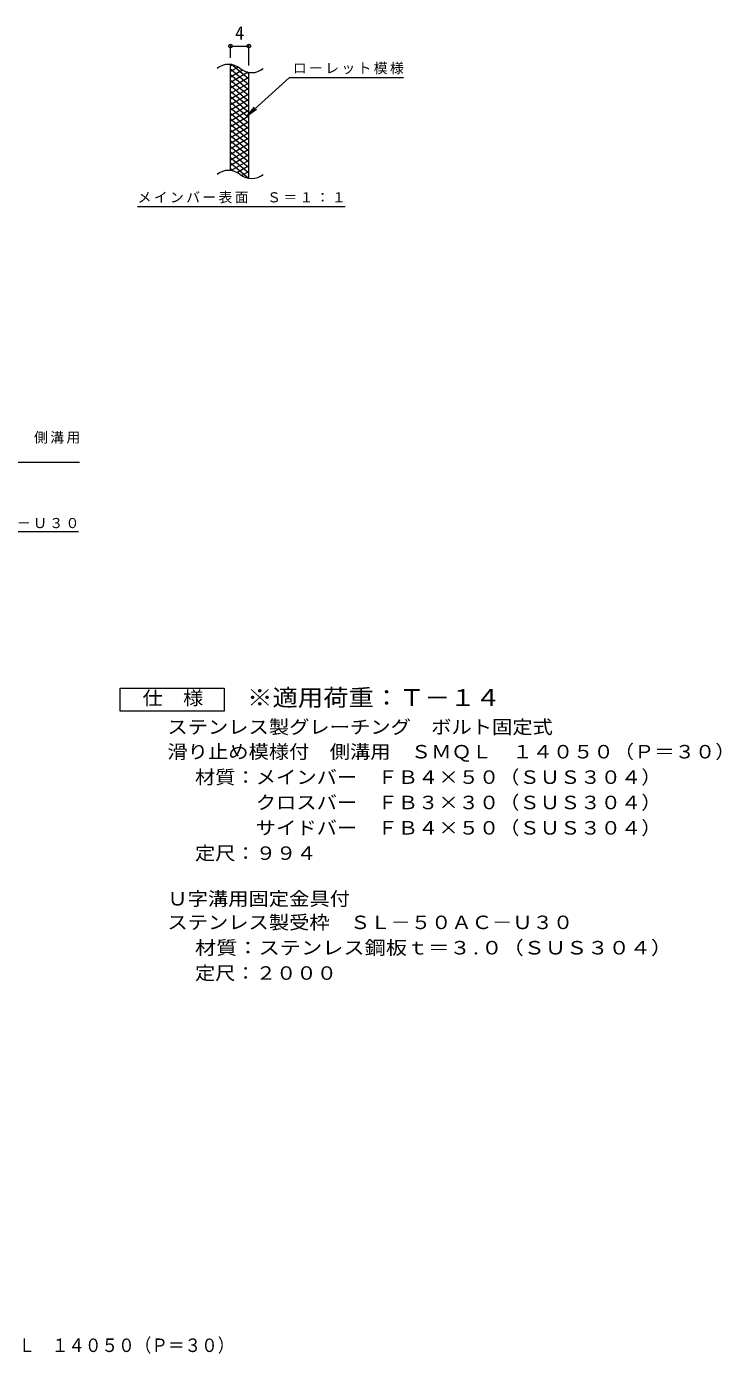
# Model space of a CAD drawing. Units: millimetres at full size, with parts at other scales. Extents: x -437 to 461, y -392 to 305.
# Drawn here: x 160 to 461, y -383 to 194 of the extents above; entities that cross this region are included whole.
import ezdxf
from ezdxf.enums import TextEntityAlignment as Align

# ---------------------------------------------------------------- set-up
doc = ezdxf.new("R2010")
doc.units = ezdxf.units.MM
doc.header["$LTSCALE"] = 2
doc.header["$PDMODE"] = 32
doc.header["$PDSIZE"] = 1.6
for name, color, linetype, lineweight in [('B-2_仕上', 3, 'Continuous', 9), ('B-4_文字', 7, 'Continuous', 9), ('B-5_建具', 7, 'Continuous', 9), ('B-9_記号', 6, 'Continuous', 5), ('D-5_建具', 7, 'Continuous', 9)]:
    doc.layers.add(name, color=color, linetype=linetype, lineweight=lineweight)
doc.layers.add('F-0_F-0ﾚｲﾔ', color=2, linetype='Continuous')
doc.styles.add('ＭＳ ゴシック', font='')
doc.styles.get('ＭＳ ゴシック').set_extended_font_data('MS Gothic')

msp = doc.modelspace()

# ---------------------------------------------------------------- linework, layer by layer
at = {"layer": 'B-2_仕上'}
for p, q in [((248.316, 131.42), (248.316, 177.42)), ((256.316, 127.978), (256.316, 173.978))]:
    msp.add_line(p, q, dxfattribs=at)
for centre, start, end in [((247.523, 169.57), 50.82628, 129.17371), ((257.557, 181.884), 230.82628, 309.17371), ((247.523, 123.57), 50.82628, 129.17371), ((257.557, 135.884), 230.82628, 309.17371)]:
    msp.add_arc(centre, 7.942, start, end, dxfattribs=at)
at = {"layer": 'B-4_文字'}
for p, q in [((248.316, 180.42), (248.316, 186.066)), ((248.316, 185.466), (256.316, 185.466)), ((256.316, 176.978), (256.316, 186.066))]:
    msp.add_line(p, q, dxfattribs=at)
for p in [(248.316, 185.466), (256.316, 185.466)]:
    msp.add_point(p, dxfattribs=at)
at = {"layer": 'B-5_建具'}
for p, q in [((273.98, 171.8), (323.395, 171.8)), ((255.585, 155.174), (259.7, 158.013)), ((208.079, 115.786), (298.079, 115.786))]:
    msp.add_line(p, q, dxfattribs=at)
msp.add_lwpolyline([(273.98, 171.8), (255.585, 155.174), (258.825, 158.982)], dxfattribs=at)
at = {"layer": 'B-9_記号'}
for p, q in [((249.223, 177.328), (248.316, 176.805)), ((251.672, 176.342), (248.316, 174.405)), ((256.316, 168.656), (248.316, 175.369)), ((253.55, 175.026), (248.316, 172.005)), ((256.071, 174.082), (248.316, 169.605)), ((256.316, 171.056), (248.733, 177.42)), ((256.316, 173.456), (255.373, 174.248)), ((256.316, 166.256), (248.316, 172.969)), ((256.316, 171.823), (248.316, 167.205)), ((256.316, 163.856), (248.316, 170.569)), ((256.316, 169.423), (248.316, 164.805)), ((256.316, 161.456), (248.316, 168.169)), ((256.316, 167.023), (248.316, 162.405)), ((256.316, 159.056), (248.316, 165.769)), ((256.316, 164.623), (248.316, 160.005)), ((256.316, 156.657), (248.316, 163.369)), ((256.316, 162.223), (248.316, 157.605)), ((256.316, 154.256), (248.316, 160.969)), ((256.316, 159.823), (248.316, 155.205)), ((256.316, 151.856), (248.316, 158.569)), ((256.316, 157.423), (248.316, 152.805)), ((256.316, 149.456), (248.316, 156.169)), ((256.316, 155.023), (248.316, 150.405)), ((256.316, 147.056), (248.316, 153.769)), ((256.316, 152.623), (248.316, 148.005)), ((256.316, 144.656), (248.316, 151.369)), ((256.316, 150.224), (248.316, 145.605)), ((256.316, 142.256), (248.316, 148.969)), ((256.316, 147.823), (248.316, 143.205)), ((256.316, 139.856), (248.316, 146.569)), ((256.316, 145.423), (248.316, 140.805)), ((256.316, 137.456), (248.316, 144.169)), ((256.316, 143.023), (248.316, 138.405)), ((256.316, 135.056), (248.316, 141.769)), ((256.316, 140.623), (248.316, 136.005)), ((256.316, 132.656), (248.316, 139.369)), ((256.316, 138.223), (248.316, 133.605)), ((256.316, 130.256), (248.316, 136.969)), ((256.04, 128.088), (248.316, 134.569)), ((256.316, 135.824), (248.697, 131.425)), ((256.316, 133.423), (251.326, 130.542)), ((249.354, 131.298), (248.316, 132.169)), ((256.316, 131.024), (253.216, 129.233)), ((256.316, 128.624), (255.572, 128.194))]:
    msp.add_line(p, q, dxfattribs=at)
at = {"layer": 'D-5_建具'}
for p, q in [((57.843, 4.786), (182.847, 4.786)), ((50.43, -25.214), (182.434, -25.214))]:
    msp.add_line(p, q, dxfattribs=at)
msp.add_lwpolyline([(245.562, -103.214), (200.562, -103.214), (200.562, -93.214), (245.562, -93.214)], close=True, dxfattribs=at)

# ---------------------------------------------------------------- texts
at = {"layer": 'B-4_文字', "color": 2, "style": 'ＭＳ ゴシック'}
msp.add_text('4', height=5.865, dxfattribs=at).set_placement((250.316, 186.466), align=Align.BOTTOM_LEFT)
at = {"layer": 'B-5_建具', "char_height": 4.399, "attachment_point": 7, "style": 'ＭＳ ゴシック'}
for s, insert in [('\\T1.17;ローレット模様', (275.395, 173.215)), ('\\T1.17;メインバー表面\u3000Ｓ＝１：１', (208.079, 117.127))]:
    msp.add_mtext(s, dxfattribs=dict(at, insert=insert))
at = {"layer": 'D-5_建具', "color": 2, "style": 'ＭＳ ゴシック'}
for s, width, p in [('仕\u3000様', 1.1, (210.196, -102.232)), ('ステンレス製グレーチング\u3000ボルト固定式', 1.1, (220.98, -114.798)), ('滑り止め模様付\u3000側溝用\u3000ＳＭＱＬ\u3000１４０５０（Ｐ＝３０）', 1.1, (220.98, -125.523)), ('材質：メインバー\u3000ＦＢ４×５０（ＳＵＳ３０４）', 1.1, (232.923, -136.564)), ('\u3000\u3000\u3000クロスバー\u3000ＦＢ３×３０（ＳＵＳ３０４）', 1.1, (232.923, -147.564)), ('\u3000\u3000\u3000サイドバー\u3000ＦＢ４×５０（ＳＵＳ３０４）', 1.1, (232.923, -158.564)), ('定尺：９９４', 1.1, (232.923, -169.565)), ('Ｕ字溝用固定金具付', 1.1, (220.98, -189.338)), ('ステンレス製受枠\u3000ＳＬ－５０ＡＣ－Ｕ３０', 1.1, (220.98, -199.599)), ('材質：ステンレス鋼板ｔ＝３.０（ＳＵＳ３０４）', 1.15, (232.923, -210.599)), ('定尺：２０００', 1.1, (232.923, -221.599))]:
    msp.add_text(s, height=5.865, dxfattribs=dict(at, width=width)).set_placement(p, align=Align.BOTTOM_LEFT)
at = {"layer": 'D-5_建具', "color": 3, "style": 'ＭＳ ゴシック', "width": 1.1}
msp.add_text('※適用荷重：Ｔ－１４', height=7.331, dxfattribs=at).set_placement((255.562, -103.214), align=Align.BOTTOM_LEFT)
at = {"layer": 'D-5_建具', "char_height": 4.399, "attachment_point": 7, "style": 'ＭＳ ゴシック'}
for s, insert in [('\\T1.17;ボルト固定式\u3000滑り止め模様付\u3000側溝用', (57.847, 12.888)), ('\\T1.17;ステンレス製受枠ＳＬ－５０ＡＣ－Ｕ３０', (50.434, -24.262))]:
    msp.add_mtext(s, dxfattribs=dict(at, insert=insert))
at = {"layer": 'F-0_F-0ﾚｲﾔ', "style": 'ＭＳ ゴシック', "width": 0.9}
msp.add_text('ステンレス製グレーチング\u3000ボルト固定式\u3000滑り止め模様付\u3000側溝用\u3000ＳＭＱＬ\u3000１４０５０（Ｐ＝３０）', height=5.865, dxfattribs=at).set_placement((-95.565, -383.172), align=Align.BOTTOM_LEFT)

doc.saveas('drawing.dxf')
